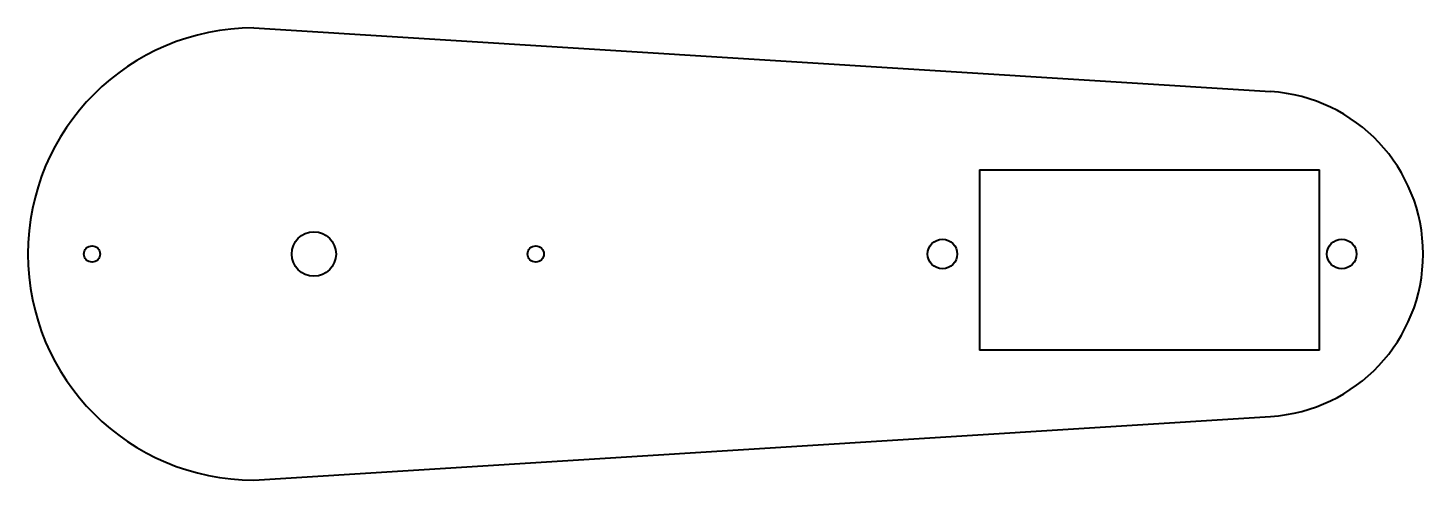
# Model space of a CAD drawing. Header units: millimetres. Extents: x -19.3 to 75, y -15.3 to 15.3.
import ezdxf

# ---------------------------------------------------------------- set-up
doc = ezdxf.new("R2010")
doc.units = ezdxf.units.MM
doc.layers.add('Visible', color=7, linetype='Continuous', lineweight=40)

msp = doc.modelspace()

# ---------------------------------------------------------------- linework, layer by layer
at = {"layer": 'Visible'}
for p, q in [((-4.053, 15.283), (64.688, 10.978)), ((45, 5.7), (45, -6.5)), ((45, 5.7), (68, 5.7)), ((68, -6.5), (68, 5.7)), ((68, -6.5), (45, -6.5)), ((-4.053, -15.283), (64.688, -10.978))]:
    msp.add_line(p, q, dxfattribs=at)
for centre, radius in [((0, 0), 1.5), ((42.5, 0), 1), ((69.5, 0), 1), ((-15, 0), 0.55), ((15, 0), 0.55)]:
    msp.add_circle(centre, radius, dxfattribs=at)
for centre, radius, start, end in [((-4.053, 0), 15.283, 90, 270), ((64, 0), 11, 273.58332, 86.41668)]:
    msp.add_arc(centre, radius, start, end, dxfattribs=at)

doc.saveas('drawing.dxf')
